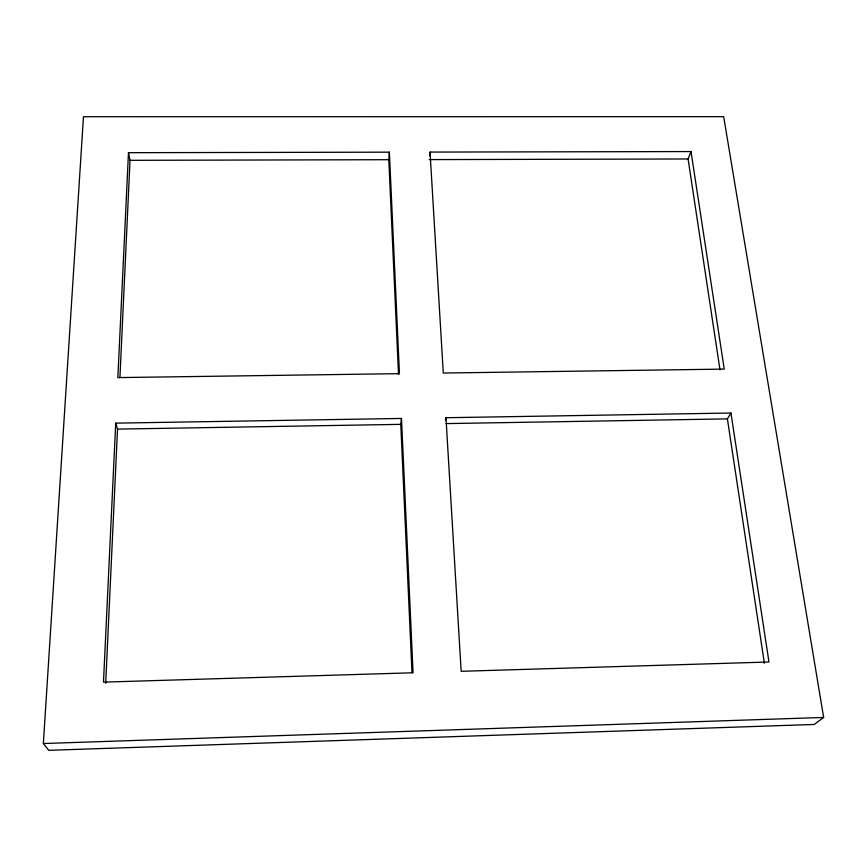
<?xml version="1.0" encoding="UTF-8"?>
<svg xmlns="http://www.w3.org/2000/svg" width="867" height="867" viewBox="0 0 867 867"><rect width="100%" height="100%" fill="white"/><g stroke="black" fill="none" stroke-linecap="round" stroke-linejoin="round"><path stroke-width="1.3" d="M115.712 423.15L103.487 682.134L413.06 672.77L401.486 418.447L115.712 423.15L117.522 429.111L105.687 683.38M128.479 152.69L117.858 377.6L399.449 373.655L389.37 152.169L128.479 152.69L130.028 160.319L119.939 377.134M43.35 743.528L83.47 116.72L723.674 116.677L823.65 717.442L814.232 724.454L48.715 750.323L43.35 743.528L823.65 717.442M398.517 374.457L388.806 159.701L389.37 152.169M429.588 155.843L430.032 152.083L691.01 151.562L724.238 369.104L443.286 373.038L430.032 152.083M411.988 672.694L400.771 424.353L401.486 418.447M445.519 420.083L445.963 417.721L730.946 413.028L768.975 661.998L461.168 671.307L445.963 417.721M719.989 369.895L688.084 158.975L691.01 151.562M764.391 663.331L727.402 418.88L730.946 413.028M117.522 429.111L400.771 424.353M446.202 423.595L727.402 418.88M130.028 160.319L388.806 159.701M429.143 159.604L688.084 158.975"/></g></svg>
